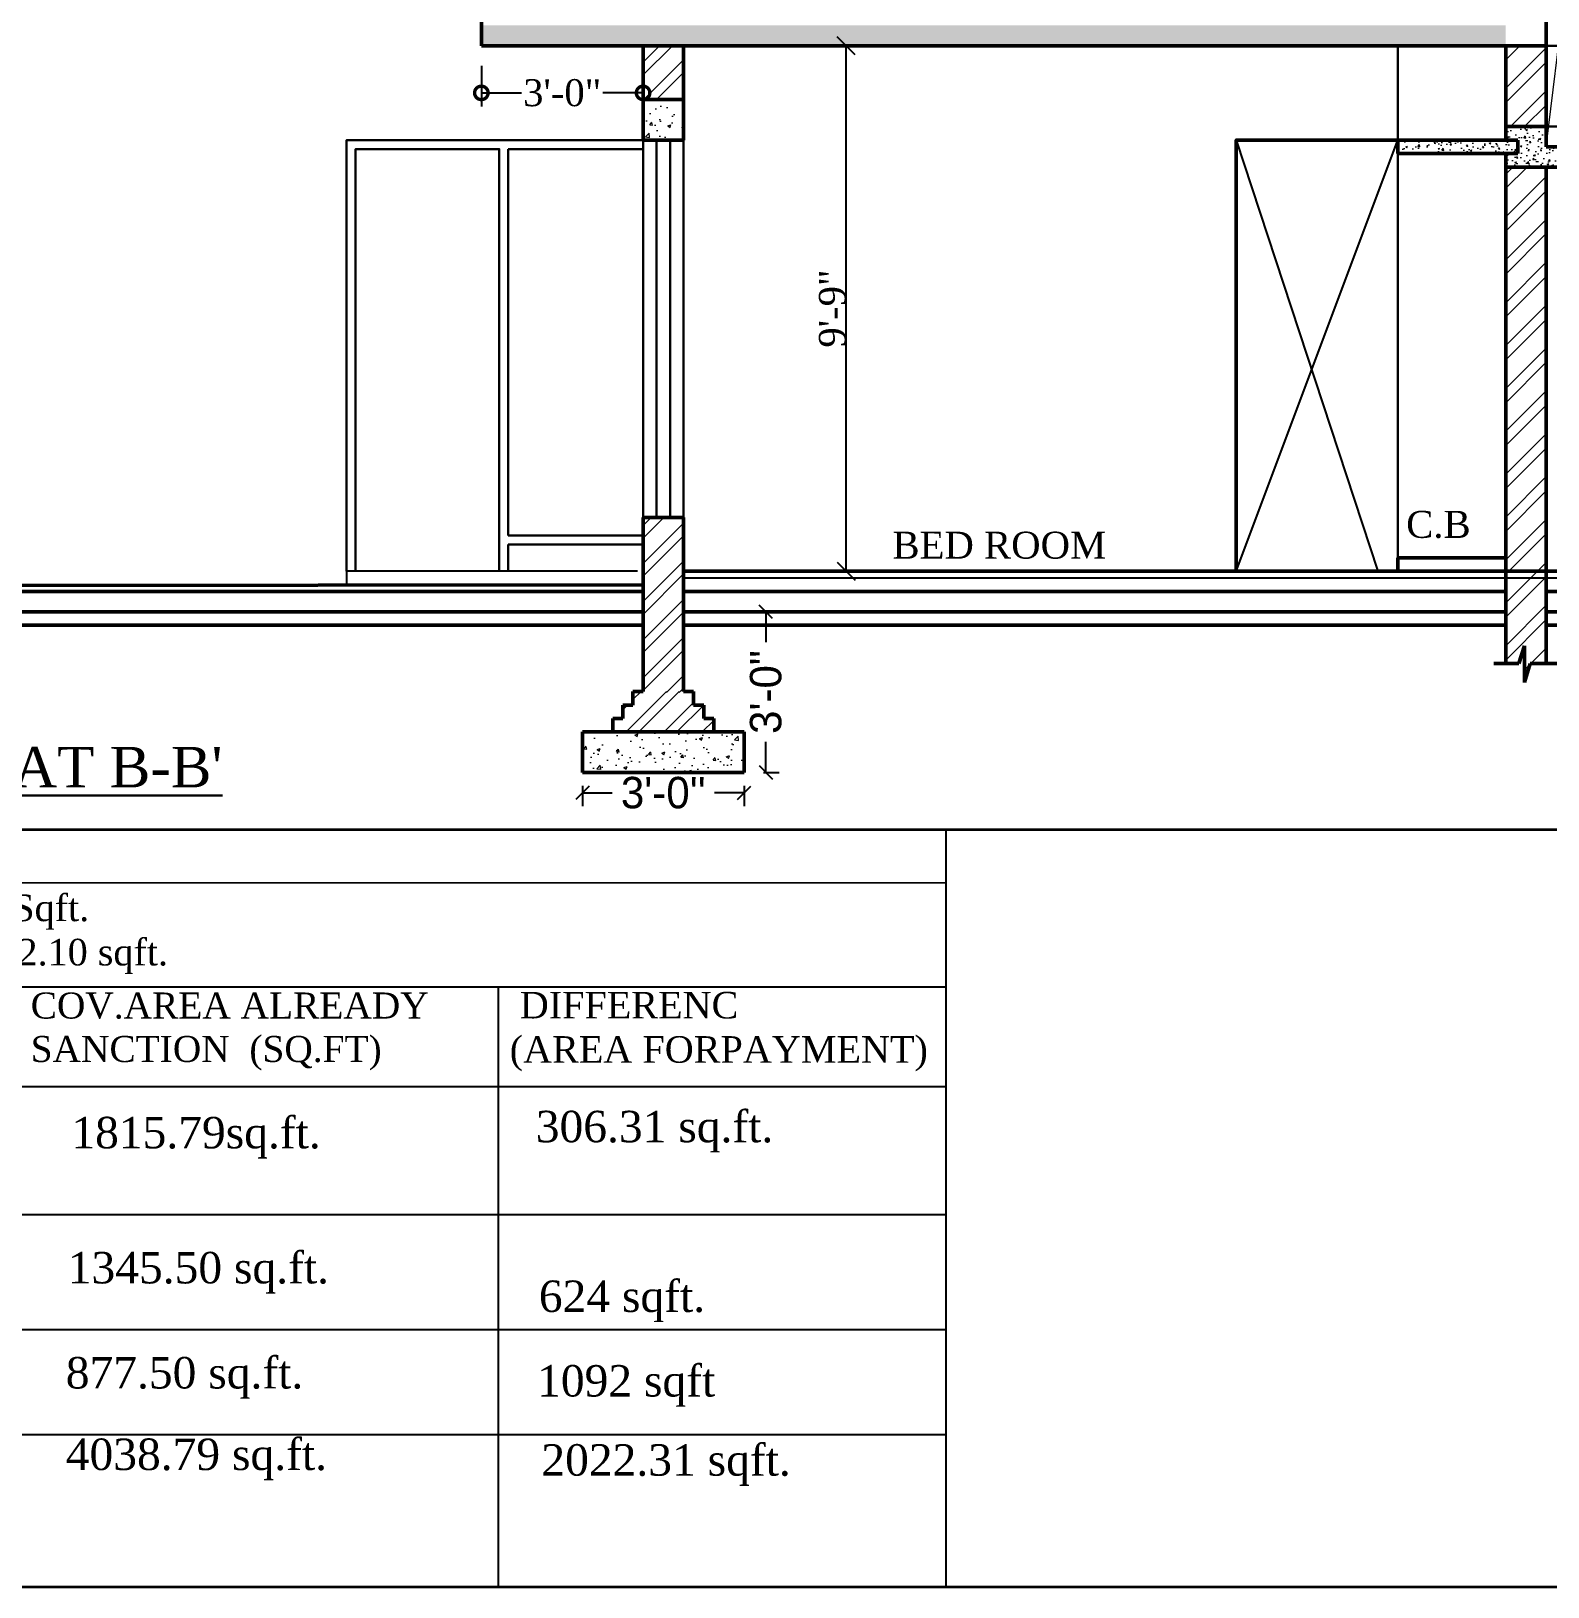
# Model space of a CAD drawing. Header units: feet. Extents: x 37458 to 42412, y -3338 to -325.
# Drawn here: x 40087.7 to 40425.3, y -1477.4 to -1131.1 of the extents above; entities that cross this region are included whole.
import ezdxf

# ---------------------------------------------------------------- set-up
doc = ezdxf.new("R2010")
doc.units = ezdxf.units.FT
doc.header["$MEASUREMENT"] = 0
doc.header["$PDMODE"] = 35
doc.header["$PDSIZE"] = 8
doc.layers.get('0').update_dxf_attribs({"color": 34, "lineweight": 25})
doc.layers.get('Defpoints').update_dxf_attribs({"color": 52})
doc.layers.add('BLK_1_FLR_0_REGULAR_ROOM_1', color=1, linetype='Continuous', plot=False)
for name, color, linetype, lineweight in [('dimensiom', 35, 'Continuous', 25), ('dimension', 203, 'Continuous', 25), ('HAT', 8, 'Continuous', 13), ('HATCH', 254, 'Continuous', 13), ('SEAL', 102, 'Continuous', 35), ('seal n', 153, 'Continuous', 25), ('TEXT', 7, 'Continuous', 30), ('walls', 1, 'Continuous', 50), ('WIN', 141, 'Continuous', 25)]:
    doc.layers.add(name, color=color, linetype=linetype, lineweight=lineweight)
doc.styles.add("4''", font='romai___.ttf', dxfattribs={"height": 7})
doc.styles.add('FINAL SITE PLAN', font='romai___.ttf', dxfattribs={"height": 7})
doc.styles.get("Standard").update_dxf_attribs({"font": 'times.ttf', "height": 6})
doc.dimstyles.new('arrow', dxfattribs={"dimtxt": 6, "dimasz": 4, "dimexe": 3, "dimexo": 6, "dimgap": 0, "dimtad": 1, "dimzin": 3, "dimdsep": 46, "dimlunit": 4, "dimtxsty": 'Standard', "dimblk": 'OBLIQUE', "dimcen": 12, "dimclrd": 7, "dimclre": 256, "dimclrt": 7, "dimadec": 0, "dimazin": 0, "dimtfac": 1, "dimtofl": 0, "dimtmove": 0, "dimatfit": 3, "dimfxl": 3, "dimfxlon": 1, "dimtolj": 1, "dimtzin": 0, "dimlwd": -1, "dimlwe": -1, "dimarcsym": 0})
doc.dimstyles.new('plan dim', dxfattribs={"dimtxt": 6, "dimasz": 6, "dimexe": 3, "dimexo": 9, "dimgap": 1, "dimtad": 0, "dimdec": 3, "dimzin": 3, "dimdsep": 46, "dimlunit": 4, "dimtxsty": 'Standard', "dimblk": 'DOTSMALL', "dimcen": 12, "dimclrd": 256, "dimclre": 256, "dimclrt": 3, "dimadec": 0, "dimazin": 0, "dimtfac": 1, "dimtdec": 3, "dimtofl": 0, "dimtmove": 0, "dimatfit": 3, "dimldrblk": 'OPEN30', "dimfxl": 6, "dimfxlon": 1, "dimtolj": 1, "dimtzin": 0, "dimlwd": -1, "dimlwe": -1, "dimarcsym": 0})
doc.dimstyles.new('PLANS', dxfattribs={"dimtxt": 6, "dimasz": 3, "dimexe": 3, "dimexo": 3, "dimgap": 1, "dimtad": 0, "dimzin": 3, "dimdsep": 46, "dimlunit": 4, "dimtxsty": 'FINAL SITE PLAN', "dimblk": 'OBLIQUE', "dimcen": 12, "dimclrd": 256, "dimclre": 256, "dimclrt": 256, "dimadec": 0, "dimazin": 0, "dimtfac": 1, "dimtofl": 0, "dimtmove": 0, "dimatfit": 3, "dimfxl": 3, "dimfxlon": 1, "dimtolj": 1, "dimtzin": 0, "dimlwd": -1, "dimlwe": -1, "dimarcsym": 0})
pattern_1 = [(50, (548.4686, 898.455), (3.58630091, -0.31376067), [0.375, -4.125]), (355, (548.4686, 898.455), (-0.69375667, 3.76096067), [0.3, -3.3]), (100.4514, (548.7674, 898.4287), (2.8925469, 3.4471977), [0.31870095, -3.50571056]), (46.1842, (548.4686, 899.455), (5.33620524, -0.82759507), [0.5625, -6.1875]), (96.6356, (548.9133, 899.386), (4.6733135, 4.87058935), [0.47805144, -5.258565]), (351.1842, (548.4686, 899.455), (4.6733097, 4.870593), [0.45, -4.95]), (21, (548.9686, 899.205), (2.98453526, -2.01309445), [0.375, -4.125]), (326, (548.9686, 899.205), (1.21657666, 3.62575023), [0.3, -3.3]), (71.4514, (549.2173, 899.037), (4.20111314, 1.61265248), [0.31870095, -3.50571056]), (37.5, (548.4686, 898.4549), (0.060799277, 1.66446927), [0, -3.26, 0, -3.35, 0, -3.3125]), (7.5, (548.4686, 898.4549), (1.31534769, 1.97205856), [0, -1.91, 0, -3.185, 0, -1.2625]), (327.5, (547.3536, 898.4549), (2.66911218, -0.11277436), [0, -1.25, 0, -3.9, 0, -5.175]), (317.5, (546.8536, 898.455), (2.91593085, 0.50052491), [0, -1.625, 0, -2.59, 0, -3.675])]
pattern_2 = [(45, (-2351.846, -0.24), (-4.7729708, 4.7729708), []), (45, (-2348.664, -0.24), (-4.7729708, 4.7729708), [])]

# ---------------------------------------------------------------- blocks, each defined once
blk = doc.blocks.new('_DotSmall')
at = {"color": 0, "linetype": 'ByBlock', "const_width": 0.5}
blk.add_lwpolyline([(-0.0625, 0, 1), (0.0625, 0, 1)], format="xyb", close=True, dxfattribs=at)
blk = doc.blocks.new('*D364')
at = {"layer": 'Defpoints', "color": 0, "ltscale": 0.75, "transparency": 16777216}
for p in [(40223.88, -1125.37, 99.43), (40187.88, -1125.62), (40187.88, -1144.87)]:
    blk.add_point(p, dxfattribs=at)
at = {"layer": 'dimension', "ltscale": 0.75, "transparency": 16777216}
for p, q in [((40187.88, -1138.87), (40187.88, -1147.87)), ((40187.88, -1144.87), (40196.85, -1144.87)), ((40223.88, -1144.87), (40214.92, -1144.87)), ((40223.88, -1145.88), (40223.88, -1147.87))]:
    blk.add_line(p, q, dxfattribs=at)
at = {"layer": 'dimension', "ltscale": 0.75, "transparency": 16777216, "xscale": 6, "yscale": 6, "zscale": 6, "rotation": 180}
blk.add_blockref('_DotSmall', (40187.88, -1144.87), dxfattribs=at)
at = {"layer": 'dimension', "ltscale": 0.75, "transparency": 16777216, "xscale": 6, "yscale": 6, "zscale": 6}
blk.add_blockref('_DotSmall', (40223.88, -1144.87), dxfattribs=at)
at = {"layer": 'dimension', "color": 3, "ltscale": 0.75, "transparency": 16777216, "insert": (40205.88, -1144.87), "char_height": 6, "attachment_point": 5}
blk.add_mtext('\\A1;3\'-0"', dxfattribs=at)
blk = doc.blocks.new('_Open30')
at = {"layer": 'dimensiom', "color": 0, "lineweight": -2}
for p, q in [((-1, 0.268), (0, 0)), ((0, 0), (-1, -0.268)), ((0, 0), (-1, 0))]:
    blk.add_line(p, q, dxfattribs=at)
blk = doc.blocks.new('_Oblique')
at = {"layer": 'dimensiom', "color": 0, "lineweight": -2}
blk.add_line((-0.5, -0.5), (0.5, 0.5), dxfattribs=at)
blk = doc.blocks.new('*D361')
at = {"layer": 'Defpoints', "color": 0, "transparency": 16777216}
for p in [(40245.12, -1260.37, 31), (40251.2, -1260.37), (40247.7, -1296.13)]:
    blk.add_point(p, dxfattribs=at)
at = {"layer": 'dimensiom', "transparency": 16777216}
for p, q in [((40251.2, -1260.37), (40251.2, -1267.16)), ((40252.51, -1260.37), (40254.2, -1260.37)), ((40251.2, -1296.13), (40251.2, -1289.34)), ((40250.7, -1296.13), (40254.2, -1296.13))]:
    blk.add_line(p, q, dxfattribs=at)
at = {"layer": 'dimensiom', "transparency": 16777216, "xscale": 3, "yscale": 3, "zscale": 3}
for p, rotation in [((40251.2, -1260.37), 90), ((40251.2, -1296.13), 270)]:
    blk.add_blockref('_Oblique', p, dxfattribs=dict(at, rotation=rotation))
at = {"layer": 'dimensiom', "transparency": 16777216, "insert": (40251.2, -1278.25), "char_height": 7, "attachment_point": 5, "rotation": 90, "style": 'FINAL SITE PLAN'}
blk.add_mtext('\\A1;3\'-0"', dxfattribs=at)
blk = doc.blocks.new('*D362')
at = {"layer": 'Defpoints', "color": 0, "transparency": 16777216}
for p in [(40245.12, -1260.37, 31), (40251.2, -1260.37), (40247.7, -1296.13)]:
    blk.add_point(p, dxfattribs=at)
at = {"layer": 'dimensiom', "transparency": 16777216}
for p, q in [((40251.2, -1260.37), (40251.2, -1267.16)), ((40252.51, -1260.37), (40254.2, -1260.37)), ((40251.2, -1296.13), (40251.2, -1289.34)), ((40250.7, -1296.13), (40254.2, -1296.13))]:
    blk.add_line(p, q, dxfattribs=at)
at = {"layer": 'dimensiom', "transparency": 16777216, "xscale": 3, "yscale": 3, "zscale": 3}
for p, rotation in [((40251.2, -1260.37), 90), ((40251.2, -1296.13), 270)]:
    blk.add_blockref('_Oblique', p, dxfattribs=dict(at, rotation=rotation))
at = {"layer": 'dimensiom', "transparency": 16777216, "insert": (40251.2, -1278.25), "char_height": 7, "attachment_point": 5, "rotation": 90, "style": 'FINAL SITE PLAN'}
blk.add_mtext('\\A1;3\'-0"', dxfattribs=at)
blk = doc.blocks.new('*D363')
at = {"layer": 'Defpoints', "color": 0, "transparency": 16777216}
for p in [(40210.38, -1296.13), (40246.38, -1296.13), (40246.38, -1300.68)]:
    blk.add_point(p, dxfattribs=at)
at = {"layer": 'dimensiom', "transparency": 16777216}
for p, q in [((40210.38, -1299.13), (40210.38, -1303.68)), ((40210.38, -1300.68), (40216.99, -1300.68)), ((40246.38, -1300.68), (40239.78, -1300.68)), ((40246.38, -1299.13), (40246.38, -1303.68))]:
    blk.add_line(p, q, dxfattribs=at)
at = {"layer": 'dimensiom', "transparency": 16777216, "xscale": 3, "yscale": 3, "zscale": 3, "rotation": 180}
blk.add_blockref('_Oblique', (40210.38, -1300.68), dxfattribs=at)
at = {"layer": 'dimensiom', "transparency": 16777216, "xscale": 3, "yscale": 3, "zscale": 3}
blk.add_blockref('_Oblique', (40246.38, -1300.68), dxfattribs=at)
at = {"layer": 'dimensiom', "transparency": 16777216, "insert": (40228.38, -1300.68), "char_height": 7, "attachment_point": 5, "style": 'FINAL SITE PLAN'}
blk.add_mtext("\\A1;3'-0''", dxfattribs=at)
blk = doc.blocks.new('*D298')
at = {"layer": 'Defpoints', "color": 0, "ltscale": 0.75, "transparency": 16777216}
for p in [(40424.88, -1161.37, -872.64), (40462.48, -1161.37), (40424.88, -1251.37, -872.64)]:
    blk.add_point(p, dxfattribs=at)
at = {"layer": 'dimensiom', "color": 7, "ltscale": 0.75, "transparency": 16777216}
blk.add_line((40462.48, -1251.37), (40462.48, -1161.37), dxfattribs=at)
at = {"layer": 'dimensiom', "ltscale": 0.75, "transparency": 16777216}
for p, q in [((40465.2, -1161.37), (40465.48, -1161.37)), ((40465.2, -1251.37), (40465.48, -1251.37))]:
    blk.add_line(p, q, dxfattribs=at)
at = {"layer": 'dimensiom', "color": 7, "ltscale": 0.75, "transparency": 16777216, "xscale": 4, "yscale": 4, "zscale": 4}
for p, rotation in [((40462.48, -1161.37), 90), ((40462.48, -1251.37), 270)]:
    blk.add_blockref('_Oblique', p, dxfattribs=dict(at, rotation=rotation))
at = {"layer": 'dimensiom', "color": 7, "ltscale": 0.75, "transparency": 16777216, "insert": (40459.42, -1206.37), "char_height": 6, "attachment_point": 5, "rotation": 90}
blk.add_mtext('\\A1;7\'-6"', dxfattribs=at)
blk = doc.blocks.new('*D381')
at = {"layer": 'BLK_1_FLR_0_REGULAR_ROOM_1', "color": 7, "ltscale": 0.75, "transparency": 16777216}
blk.add_line((40269.11, -1251.37), (40269.11, -1134.37), dxfattribs=at)
at = {"layer": 'BLK_1_FLR_0_REGULAR_ROOM_1', "ltscale": 0.75, "transparency": 16777216}
for p, q in [((40272.01, -1134.37), (40272.11, -1134.37)), ((40272.06, -1251.37), (40272.11, -1251.37))]:
    blk.add_line(p, q, dxfattribs=at)
at = {"layer": 'Defpoints', "color": 0, "ltscale": 0.75, "transparency": 16777216}
for p in [(40260.13, -1134.37, -1146.48), (40269.11, -1134.37), (40258.59, -1251.37, -2582.82)]:
    blk.add_point(p, dxfattribs=at)
at = {"layer": 'BLK_1_FLR_0_REGULAR_ROOM_1', "color": 7, "ltscale": 0.75, "transparency": 16777216, "xscale": 4, "yscale": 4, "zscale": 4}
for p, rotation in [((40269.11, -1134.37), 90), ((40269.11, -1251.37), 270)]:
    blk.add_blockref('_Oblique', p, dxfattribs=dict(at, rotation=rotation))
at = {"layer": 'BLK_1_FLR_0_REGULAR_ROOM_1', "color": 7, "ltscale": 0.75, "transparency": 16777216, "insert": (40266.05, -1192.87), "char_height": 6, "attachment_point": 5, "rotation": 90}
blk.add_mtext('\\A1;9\'-9"', dxfattribs=at)

msp = doc.modelspace()

# ---------------------------------------------------------------- hatches: boundary and pattern name
at = {"layer": 'HAT', "ltscale": 0.75}
h = msp.add_hatch(dxfattribs=at)
h.set_pattern_fill('AR-CONC', color=256, style=0)
h.set_pattern_definition([(50, (-2351.846, -0.24), (7.1726018, -0.62752135), [0.75, -8.25]), (355, (-2351.846, -0.24), (-1.3875133, 7.5219213), [0.6, -6.6]), (100.4514, (-2351.2484, -0.292), (5.7850938, 6.8943954), [0.6374019, -7.0114211]), (46.1842, (-2351.846, 1.76), (10.6724105, -1.6551901), [1.125, -12.375]), (96.6356, (-2350.957, 1.622), (9.346627, 9.7411787), [0.956103, -10.51713]), (351.1842, (-2351.846, 1.76), (9.3466195, 9.741186), [0.9, -9.9]), (21, (-2350.846, 1.26), (5.9690705, -4.0261889), [0.75, -8.25]), (326, (-2350.846, 1.26), (2.4331533, 7.2515005), [0.6, -6.6]), (71.4514, (-2350.349, 0.9245), (8.4022263, 3.225305), [0.6374019, -7.0114211]), (37.5, (-2351.846, -0.24), (0.12159855, 3.32893854), [0, -6.52, 0, -6.7, 0, -6.625]), (7.5, (-2351.846, -0.24), (2.63069537, 3.94411712), [0, -3.82, 0, -6.37, 0, -2.525]), (327.5, (-2354.076, -0.24), (5.33822436, -0.22554872), [0, -2.5, 0, -7.8, 0, -10.35]), (317.5, (-2355.076, -0.24), (5.8318617, 1.0010498), [0, -3.25, 0, -5.18, 0, -7.35])])
h.paths.add_polyline_path([(40187.8834, -1134.3706), (40415.8834, -1134.3706), (40415.8834, -1129.8706), (40187.8834, -1129.8706)])
at = {"layer": 'HATCH', "ltscale": 0.75}
h = msp.add_hatch(dxfattribs=at)
h.set_pattern_fill('ANSI32', color=256, scale=16, style=0)
h.set_pattern_definition([(45, (545.4686, 1024.455), (-4.2426407, 4.2426407), []), (45, (548.297, 1024.455), (-4.2426407, 4.2426407), [])])
h.paths.add_polyline_path([(40223.8834, -1146.3706), (40232.8834, -1146.3706), (40232.8834, -1134.3706), (40223.8834, -1134.3706)])
h = msp.add_hatch(dxfattribs=at)
h.set_pattern_fill('ANSI32', color=256, scale=18, style=0)
h.set_pattern_definition(pattern_2)
h.paths.add_polyline_path([(40415.8834, -1134.3706), (40424.8834, -1134.3706), (40424.8834, -1152.3706), (40415.8834, -1152.3706)])
h = msp.add_hatch(dxfattribs=at)
h.set_pattern_fill('AR-CONC', color=256, style=0)
h.set_pattern_definition([(50, (545.4686, 1024.455), (7.1726018, -0.62752135), [0.75, -8.25]), (355, (545.4686, 1024.455), (-1.3875133, 7.5219213), [0.6, -6.6]), (100.4514, (546.066, 1024.4026), (5.7850938, 6.8943954), [0.6374019, -7.0114211]), (46.1842, (545.469, 1026.455), (10.6724105, -1.6551901), [1.125, -12.375]), (96.6356, (546.358, 1026.317), (9.346627, 9.7411787), [0.956103, -10.51713]), (351.1842, (545.469, 1026.455), (9.3466195, 9.741186), [0.9, -9.9]), (21, (546.4686, 1025.955), (5.9690705, -4.0261889), [0.75, -8.25]), (326, (546.4686, 1025.955), (2.4331533, 7.2515005), [0.6, -6.6]), (71.4514, (546.966, 1025.6194), (8.4022263, 3.225305), [0.6374019, -7.0114211]), (37.5, (545.4686, 1024.455), (0.12159855, 3.32893854), [0, -6.52, 0, -6.7, 0, -6.625]), (7.5, (545.4686, 1024.455), (2.63069537, 3.94411712), [0, -3.82, 0, -6.37, 0, -2.525]), (327.5, (543.2386, 1024.455), (5.33822436, -0.22554872), [0, -2.5, 0, -7.8, 0, -10.35]), (317.5, (542.2386, 1024.455), (5.8318617, 1.0010498), [0, -3.25, 0, -5.18, 0, -7.35])])
h.paths.add_polyline_path([(40223.8834, -1155.3706), (40232.8834, -1155.3706), (40232.8834, -1146.3706), (40223.8834, -1146.3706)])
h = msp.add_hatch(dxfattribs=at)
h.set_pattern_fill('AR-CONC', color=256, scale=0.5, style=0)
h.set_pattern_definition([(50, (-2351.846, -0.24), (3.58630091, -0.31376067), [0.375, -4.125]), (355, (-2351.846, -0.24), (-0.69375667, 3.76096067), [0.3, -3.3]), (100.4514, (-2351.5472, -0.266), (2.8925469, 3.4471977), [0.31870095, -3.50571056]), (46.1842, (-2351.846, 0.76), (5.33620524, -0.82759507), [0.5625, -6.1875]), (96.6356, (-2351.4014, 0.691), (4.6733135, 4.87058935), [0.47805144, -5.258565]), (351.1842, (-2351.846, 0.76), (4.6733097, 4.870593), [0.45, -4.95]), (21, (-2351.346, 0.51), (2.98453526, -2.01309445), [0.375, -4.125]), (326, (-2351.346, 0.51), (1.21657666, 3.62575023), [0.3, -3.3]), (71.4514, (-2351.0974, 0.3422), (4.20111314, 1.61265248), [0.31870095, -3.50571056]), (37.5, (-2351.8461, -0.24), (0.060799277, 1.66446927), [0, -3.26, 0, -3.35, 0, -3.3125]), (7.5, (-2351.8461, -0.24), (1.31534769, 1.97205856), [0, -1.91, 0, -3.185, 0, -1.2625]), (327.5, (-2352.9611, -0.24), (2.66911218, -0.11277436), [0, -1.25, 0, -3.9, 0, -5.175]), (317.5, (-2353.461, -0.24), (2.91593085, 0.50052491), [0, -1.625, 0, -2.59, 0, -3.675])])
h.paths.add_polyline_path([(40415.8834, -1155.3706), (40415.8834, -1152.3706), (40424.8834, -1152.3706), (40424.8834, -1156.8706), (40465.3834, -1156.8706), (40465.3834, -1161.3706), (40415.8834, -1161.3706), (40415.8834, -1158.3706), (40418.5444, -1158.3706), (40418.5444, -1155.3706)])
h = msp.add_hatch(dxfattribs=at)
h.set_pattern_fill('AR-CONC', color=256, scale=0.5, style=0)
h.set_pattern_definition(pattern_1)
h.paths.add_polyline_path([(40391.8834, -1155.3706), (40418.5444, -1155.3706), (40418.5444, -1158.3706), (40391.8834, -1158.3706)])
h = msp.add_hatch(dxfattribs=at)
h.set_pattern_fill('AR-CONC', color=256, scale=0.5, style=0)
h.set_pattern_definition(pattern_1)
h.paths.add_polyline_path([(40391.8834, -1155.3706), (40418.5444, -1155.3706), (40418.5444, -1158.3706), (40391.8834, -1158.3706)])
h = msp.add_hatch(dxfattribs=at)
h.set_pattern_fill('ANSI32', color=256, scale=18, style=0)
h.set_pattern_definition(pattern_2)
h.paths.add_polyline_path([(40415.8834, -1161.3706), (40424.8834, -1161.3706), (40424.8834, -1272.0954), (40421.3195, -1272.0954), (40420.0643, -1276.3909), (40420.0643, -1268.1838), (40418.8198, -1272.0954), (40415.8834, -1272.0954)])
h = msp.add_hatch(dxfattribs=at)
h.set_pattern_fill('ANSI32', color=256, scale=16, style=0)
h.set_pattern_definition([(45, (545.4686, 1150.455), (-4.2426407, 4.2426407), []), (45, (548.297, 1150.455), (-4.2426407, 4.2426407), [])])
h.paths.add_polyline_path([(40223.8834, -1278.3706), (40232.8834, -1278.3706), (40232.8834, -1239.3706), (40223.8834, -1239.3706)])
h = msp.add_hatch(dxfattribs=at)
h.set_pattern_fill('ANSI32', color=256, scale=16, style=0)
h.set_pattern_definition([(45, (545.4686, 1150.695), (-4.2426407, 4.2426407), []), (45, (548.297, 1150.695), (-4.2426407, 4.2426407), [])])
h.paths.add_polyline_path([(40237.3834, -1281.1306), (40235.1334, -1281.1306), (40235.1334, -1278.1306), (40232.8834, -1278.1306), (40223.8834, -1278.1306), (40221.6334, -1278.1306), (40221.6334, -1281.1306), (40219.3834, -1281.1306), (40219.3834, -1284.1306), (40217.1334, -1284.1306), (40217.1334, -1287.1306), (40239.6334, -1287.1306), (40239.6334, -1284.1306), (40237.3834, -1284.1306)])
h = msp.add_hatch(dxfattribs=at)
h.set_pattern_fill('AR-CONC', color=256, style=0)
h.set_pattern_definition([(50, (545.4686, 1150.695), (7.1726018, -0.62752135), [0.75, -8.25]), (355, (545.4686, 1150.695), (-1.3875133, 7.5219213), [0.6, -6.6]), (100.4514, (546.066, 1150.6426), (5.7850938, 6.8943954), [0.6374019, -7.0114211]), (46.1842, (545.469, 1152.695), (10.6724105, -1.6551901), [1.125, -12.375]), (96.6356, (546.358, 1152.557), (9.346627, 9.7411787), [0.956103, -10.51713]), (351.1842, (545.469, 1152.695), (9.3466195, 9.741186), [0.9, -9.9]), (21, (546.4686, 1152.195), (5.9690705, -4.0261889), [0.75, -8.25]), (326, (546.4686, 1152.195), (2.4331533, 7.2515005), [0.6, -6.6]), (71.4514, (546.966, 1151.8594), (8.4022263, 3.225305), [0.6374019, -7.0114211]), (37.5, (545.4686, 1150.695), (0.12159855, 3.32893854), [0, -6.52, 0, -6.7, 0, -6.625]), (7.5, (545.4686, 1150.695), (2.63069537, 3.94411712), [0, -3.82, 0, -6.37, 0, -2.525]), (327.5, (543.2386, 1150.695), (5.33822436, -0.22554872), [0, -2.5, 0, -7.8, 0, -10.35]), (317.5, (542.2386, 1150.695), (5.8318617, 1.0010498), [0, -3.25, 0, -5.18, 0, -7.35])])
h.paths.add_polyline_path([(40210.3834, -1287.1306), (40246.3834, -1287.1306), (40246.3834, -1296.1306), (40210.3834, -1296.1306)])

# ---------------------------------------------------------------- linework, layer by layer
at = {"layer": 'dimensiom', "ltscale": 0.75}
for p, q in [((40355.8834, -1251.3706, -990.654), (40391.8834, -1155.3706, -1993.8242)), ((40355.8834, -1155.3706, -990.654), (40387.3834, -1251.3706, -841.6472))]:
    msp.add_line(p, q, dxfattribs=at)
at = {"layer": 'dimensiom', "ltscale": 0.75, "elevation": -2648.9237}
msp.add_lwpolyline([(40222.6535, -1251.3706), (40157.8834, -1251.3706), (40157.8834, -1254.3706)], dxfattribs=at)
at = {"layer": 'HAT', "ltscale": 0.75}
msp.add_line((40424.8834, -1156.8706, -2141.6831), (40460.8834, -864.3706, -823.6472), dxfattribs=at)
at = {"layer": 'HATCH', "ltscale": 0.75, "elevation": -1045.1046}
msp.add_lwpolyline([(40223.8834, -1278.1306), (40223.8834, -1278.1306), (40223.8834, -1278.1306), (40223.8834, -1278.1306)], close=True, dxfattribs=at)
msp.add_lwpolyline([(40223.8834, -1278.1306), (40223.8834, -1278.1306), (40223.8834, -1278.1306), (40223.8834, -1278.1306)], close=True, dxfattribs=at)
msp.add_lwpolyline([(40223.8834, -1278.1306), (40223.8834, -1278.1306), (40223.8834, -1278.1306), (40223.8834, -1278.1306)], close=True, dxfattribs=at)
at = {"layer": 'SEAL', "ltscale": 0.75}
msp.add_line((39686.5661, -1477.4414), (41535.168, -1477.4414), dxfattribs=at)
msp.add_line((39686.5661, -1477.4414), (41535.168, -1477.4414), dxfattribs=at)
msp.add_lwpolyline([(39686.5661, -325.4414), (41535.168, -325.4414), (41535.168, -1308.9249), (39686.5661, -1308.9249)], close=True, dxfattribs=at)
at = {"layer": 'seal n', "ltscale": 0.75}
for p, q in [((40291.2962, -1308.9249, -33.1982), (40291.2962, -1477.4414, -33.1982)), ((39910.1241, -1320.8092, -10.2695), (40291.2962, -1320.6406, -11.5659)), ((40291.2962, -1343.9617, -41.975), (39910.1241, -1343.9617, -41.975)), ((40191.5998, -1343.9617, -33.1982), (40191.5998, -1477.4414, -33.1982)), ((40291.2962, -1366.1078, -41.9455), (39910.1241, -1366.1078, -41.9455)), ((40291.2962, -1394.6036, -33.1982), (39910.1241, -1394.6036, -33.1982)), ((40291.2962, -1420.2521, -33.1982), (39910.1241, -1420.2521, -33.1982)), ((40291.2962, -1443.5798, -33.1982), (39910.1241, -1443.5798, -33.1982))]:
    msp.add_line(p, q, dxfattribs=at)
at = {"layer": 'walls', "ltscale": 0.75}
for p, q in [((40424.8834, -864.3706, -841.6472), (40424.8834, -1156.8706, -841.6472)), ((40187.8834, -1134.3706, -1113.5412), (40187.8834, -1085.3706, -1113.5412)), ((40424.8834, -1134.3706, -1182.0855), (40187.8834, -1134.3706, -1130.872)), ((40223.8834, -1134.3706, -1014.1092), (40223.8834, -1155.3706, -1014.1092)), ((40232.8834, -1134.3706, -1014.1092), (40232.8834, -1155.3706, -1014.1092)), ((40415.8834, -1155.3706, -841.6472), (40415.8834, -1134.3706, -841.6472)), ((40232.8834, -1146.3706, -2648.9237), (40223.8834, -1146.3706, -2672.0702)), ((40424.8834, -1152.3706, -2141.6831), (40415.8834, -1152.3706, -2160.1504)), ((40232.8834, -1155.3706, -2648.9237), (40223.8834, -1155.3706, -2672.0702)), ((40418.5444, -1155.3706, -1914.1003), (40391.8834, -1155.3706, -1975.8242)), ((40391.8834, -1158.3706, -1975.8242), (40391.8834, -1155.3706, -1975.8242)), ((40418.5444, -1158.3706, -1914.1003), (40418.5444, -1155.3706, -1914.1003)), ((40418.5444, -1158.3706, -1914.1003), (40391.8834, -1158.3706, -1975.8242)), ((40415.8834, -1271.8554, -872.6427), (40415.8834, -1158.3706, -841.6472)), ((40465.3834, -1156.8706, -2058.5805), (40424.8834, -1156.8706, -2141.6831)), ((40465.3834, -1161.3706, -2058.5805), (40415.8834, -1161.3706, -2160.1504)), ((40424.8834, -1161.3706, -841.6472), (40424.8834, -1271.8554, -872.6427)), ((40223.8834, -1239.3706, -1014.1092), (40223.8834, -1274.6481, -1045.1046)), ((40232.8834, -1239.3706, -2648.9237), (40223.8834, -1239.3706, -2672.0702)), ((40232.8834, -1239.3706, -1014.1092), (40232.8834, -1274.4421, -1045.1046)), ((40415.8834, -1248.3706, -1914.1003), (40391.8834, -1248.3706, -1975.8242)), ((40391.8834, -1248.3706, -841.6472), (40391.8834, -1251.3706, -841.6472)), ((40223.8834, -1251.3706, -1014.1092), (40223.8834, -1263.3706, -1014.1092)), ((40232.8834, -1251.3706, -1014.1092), (40232.8834, -1263.3706, -1014.1092)), ((40820.8834, -1251.3706, -1136.6877), (40232.8834, -1251.3706, -2648.9237)), ((40223.8834, -1254.3706, -2630.9237), (40033.3834, -1254.6106, -2567.4917)), ((40223.8834, -1255.8706, -1095.5412), (40033.3834, -1255.8706, -1095.5412)), ((40415.8834, -1255.8706, -823.6472), (40232.8834, -1255.8706, -1095.5412)), ((40505.8834, -1255.8706, -881.692), (40424.8834, -1255.8706, -826.7022)), ((40223.8834, -1260.3706, -1095.5412), (40033.3834, -1260.3706, -1095.5412)), ((40415.8834, -1260.3706, -823.6472), (40232.8834, -1260.3706, -1095.5412)), ((40505.8834, -1260.3706, -881.692), (40424.8834, -1260.3706, -826.7022)), ((40033.3834, -1263.3706, -1014.1092), (40223.8834, -1263.3706, -1014.1092)), ((40223.8834, -1263.3706, -1014.1092), (40033.3834, -1263.3706, -1014.1092)), ((40223.8834, -1263.3706, -1014.1092), (40223.8834, -1278.1306, -1045.1046)), ((40232.8834, -1263.3706, -1014.1092), (40415.8834, -1263.3706, -742.2152)), ((40415.8834, -1263.3706, -765.5776), (40232.8834, -1263.3706, -1014.3976)), ((40232.8834, -1263.3706, -1014.1092), (40232.8834, -1278.1306, -1045.1046)), ((40424.8834, -1263.3706, -745.2702), (40505.8834, -1263.3706, -800.26)), ((40505.8834, -1263.3706, -835.2415), (40424.8834, -1263.3706, -769.7906)), ((40420.0643, -1267.9438), (40418.8198, -1271.8554)), ((40420.0643, -1267.9438), (40420.0643, -1276.1509)), ((40418.8198, -1271.8554, -528.4822), (40413.227, -1271.8554, -872.6427)), ((40420.0643, -1276.1509), (40421.3195, -1271.8554)), ((40427.4079, -1271.8554), (40421.3195, -1271.8554, -374.6605)), ((40219.3834, -1281.1306, -1045.1046), (40221.6334, -1281.1306, -1045.1046)), ((40219.3834, -1281.1306, -1045.1046), (40219.3834, -1284.1306, -1045.1046)), ((40221.6334, -1278.1306, -1045.1046), (40223.8834, -1278.1306, -1045.1046)), ((40221.6334, -1278.1306, -1045.1046), (40221.6334, -1281.1306, -1045.1046)), ((40235.1334, -1278.1306, -1045.1046), (40232.8834, -1278.1306, -1045.1046)), ((40235.1334, -1278.1306, -1045.1046), (40235.1334, -1281.1306, -1045.1046)), ((40237.3834, -1281.1306, -1045.1046), (40235.1334, -1281.1306, -1045.1046)), ((40237.3834, -1281.1306, -1045.1046), (40237.3834, -1284.1306, -1045.1046)), ((40217.1334, -1284.1306, -1045.1046), (40217.1334, -1287.1306, -1045.1046)), ((40217.1334, -1284.1306, -1045.1046), (40219.3834, -1284.1306, -1045.1046)), ((40239.6334, -1284.1306, -1045.1046), (40237.3834, -1284.1306, -1045.1046)), ((40239.6334, -1284.1306, -1045.1046), (40239.6334, -1287.1306, -1045.1046)), ((40210.3834, -1287.1306, -638.3765), (40246.3834, -1287.1306, -638.3765)), ((40210.3834, -1287.1306, -638.3765), (40210.3834, -1296.1306, -638.3765)), ((40246.3834, -1287.1306, -638.3765), (40246.3834, -1296.1306, -638.3765)), ((40210.3834, -1296.1306, -638.3765), (40246.3834, -1296.1306, -638.3765))]:
    msp.add_line(p, q, dxfattribs=at)
at = {"layer": 'walls', "ltscale": 0.75, "elevation": -841.6472}
msp.add_lwpolyline([(40355.8834, -1251.3706), (40355.8834, -1155.3706), (40391.8834, -1155.3706)], dxfattribs=at)
at = {"layer": 'WIN', "lineweight": 30}
for p, q in [((40391.8834, -1155.3706, -841.6472), (40391.8834, -1134.3706, -841.6472)), ((40193.8834, -1155.3706, -1113.5412), (40223.8834, -1155.3706, -1014.1092)), ((40223.8834, -1239.3706, -1014.1092), (40223.8834, -1155.3706, -1014.1092)), ((40226.8834, -1239.3706, -1014.1092), (40226.8834, -1155.3706, -1014.1092)), ((40229.8834, -1239.3706, -1014.1092), (40229.8834, -1155.3706, -1014.1092)), ((40232.8834, -1239.3706, -1014.1092), (40232.8834, -1155.3706, -1014.1092)), ((40193.8834, -1157.3706, -1113.5412), (40223.8834, -1157.3706, -1014.1092)), ((40391.8834, -1251.3706, -841.6472), (40391.8834, -1158.3706, -841.6472)), ((40193.8834, -1243.3706, -1113.5412), (40223.8834, -1243.3706, -1014.1092)), ((40193.8834, -1245.3706, -1113.5412), (40223.8834, -1245.3706, -1014.1092))]:
    msp.add_line(p, q, dxfattribs=at)
at = {"layer": 'WIN'}
msp.add_line((40820.8834, -1252.8706, -1004.4971), (40232.8834, -1252.8706, -1369.8386), dxfattribs=at)
at = {"layer": 'WIN', "lineweight": 30, "elevation": -2172.6786}
msp.add_lwpolyline([(40424.8834, -1152.3706), (40460.8834, -1152.3706), (40460.8834, -1134.3706), (40424.8834, -1134.3706)], close=True, dxfattribs=at)
at = {"layer": 'WIN', "lineweight": 30, "elevation": -1113.5412}
for points in [[(40157.8834, -1251.3706), (40157.8834, -1155.3706), (40193.8834, -1155.3706)], [(40159.8834, -1251.3706), (40159.8834, -1157.3706), (40191.8834, -1157.3706), (40191.8834, -1251.3706)], [(40193.8834, -1157.3706), (40193.8834, -1243.3706)], [(40193.8834, -1245.3706), (40193.8834, -1251.3706)]]:
    msp.add_lwpolyline(points, dxfattribs=at)

# ---------------------------------------------------------------- texts
at = {"layer": 'TEXT', "ltscale": 0.75}
for s, p in [('306.31 sq.ft.', (40199.9936, -1378.4633, -99.3484)), ('1815.79sq.ft.', (40096.6291, -1379.8173, -99.3484)), ('1345.50 sq.ft.', (40095.8207, -1409.8815, -67.1998)), ('624 sqft.', (40200.6775, -1416.2375, -88.9927)), ('877.50 sq.ft.', (40095.3832, -1433.2784, -67.1998)), ('1092 sqft', (40200.2927, -1435.0658, -60.0484)), ('4038.79 sq.ft.', (40095.3832, -1451.4251, -67.1998))]:
    msp.add_text(s, height=7, dxfattribs=at).set_placement(p)
at = {"layer": 'TEXT', "ltscale": 0.75, "attachment_point": 1}
for s, insert, char_height, width in [('\\A1;{\\H0.75x;C.B}', (40393.7144, -1237.9188, -841.6472), 8, 17.226353), ('\\A1;{\\H0.75x;BED ROOM}', (40279.3749, -1242.5464, -1113.5412), 8, 62.875977), ('* TOTAL PLOT AREA :39\'-0" x 78\'-0"= 3042 Sqft.\\P* PERMISSIBLE COV.AREA(69.76%): =  2122.10 sqft.', (39912.0987, -1323.3258, -41.975), 5.914746, 311.458535), ('COV.AREA ALREADY SANCTION  (SQ.FT)', (40087.5827, -1345.1288, -75.9471), 5.8, 110.979847), (' DIFFERENC\\P(AREA FORPAYMENT)', (40194.2016, -1344.9873, -80.4248), 5.914746, 117.509513), ('\\A1;2022.31 sqft.', (40201.2397, -1445.6852, -72.2572), 7, 160.484639)]:
    msp.add_mtext(s, dxfattribs=dict(at, insert=insert, char_height=char_height, width=width))
at = {"layer": 'TEXT', "insert": (40022.8453, -1290.4447, -1225.9687), "char_height": 9, "width": 120.676461, "attachment_point": 1, "style": "4''"}
msp.add_mtext("\\A1;{\\fRomantic|b0|i0|c2|p2;\\LSECTION AT B-B'}", dxfattribs=at)

# ---------------------------------------------------------------- dimensions: what is measured, and where the dimension line sits
at = {"layer": 'BLK_1_FLR_0_REGULAR_ROOM_1', "color": 1, "ltscale": 0.75}
dim = msp.add_linear_dim(base=(40269.1086, -1134.3706), p1=(40258.5868, -1251.3706, -2582.819), p2=(40260.1264, -1134.3706, -1146.4831), angle=90, dimstyle='arrow', override={"dimfxl": 6}, dxfattribs=at)
dim.commit()
dim.dimension.update_dxf_attribs({"geometry": '*D381', "text_midpoint": (40266.048, -1192.8706)})
at = {"layer": 'dimensiom', "ltscale": 0.75}
dim = msp.add_linear_dim(base=(40462.4804, -1161.3706, 30.9954), p1=(40424.8834, -1251.3706, -841.6472), p2=(40424.8834, -1161.3706, -841.6472), angle=90, dimstyle='arrow', override={"dimtmove": 1}, dxfattribs=at)
dim.commit()
dim.dimension.update_dxf_attribs({"geometry": '*D298', "text_midpoint": (40459.4198, -1206.3706, 30.9954)})
at = {"layer": 'dimensiom'}
for base, p1, p2, picture, middle in [((40251.198, -1260.3706, -1045.1046), (40247.6957, -1296.1306, -1045.1046), (40245.1164, -1260.3706, -1014.1092), '*D361', (40251.198, -1278.2506, -1045.1046)), ((40251.198, -1260.3706, -638.3765), (40247.6957, -1296.1306, -638.3765), (40245.1164, -1260.3706, -607.3811), '*D362', (40251.198, -1278.2506, -638.3765))]:
    dim = msp.add_linear_dim(base=base, p1=p1, p2=p2, angle=90, text='3\'-0"', dimstyle='PLANS', override={"dimtmove": 2}, dxfattribs=at)
    dim.commit()
    dim.dimension.update_dxf_attribs({"geometry": picture, "text_midpoint": middle})
dim = msp.add_linear_dim(base=(40246.3834, -1300.6779, -638.3765), p1=(40210.3834, -1296.1306, -638.3765), p2=(40246.3834, -1296.1306, -638.3765), text="3'-0''", dimstyle='PLANS', override={"dimtmove": 2}, dxfattribs=at)
dim.commit()
dim.dimension.update_dxf_attribs({"geometry": '*D363', "text_midpoint": (40228.3834, -1300.6779, -638.3765)})
at = {"layer": 'dimension', "ltscale": 0.75}
dim = msp.add_linear_dim(base=(40187.8834, -1144.8706, -1113.5412), p1=(40223.8834, -1125.3706, -1014.1092), p2=(40187.8834, -1125.6206, -1113.5412), angle=180, dimstyle='plan dim', dxfattribs=at)
dim.commit()
dim.dimension.update_dxf_attribs({"geometry": '*D364', "text_midpoint": (40205.8834, -1144.8706, -1113.5412)})

doc.saveas('drawing.dxf')
